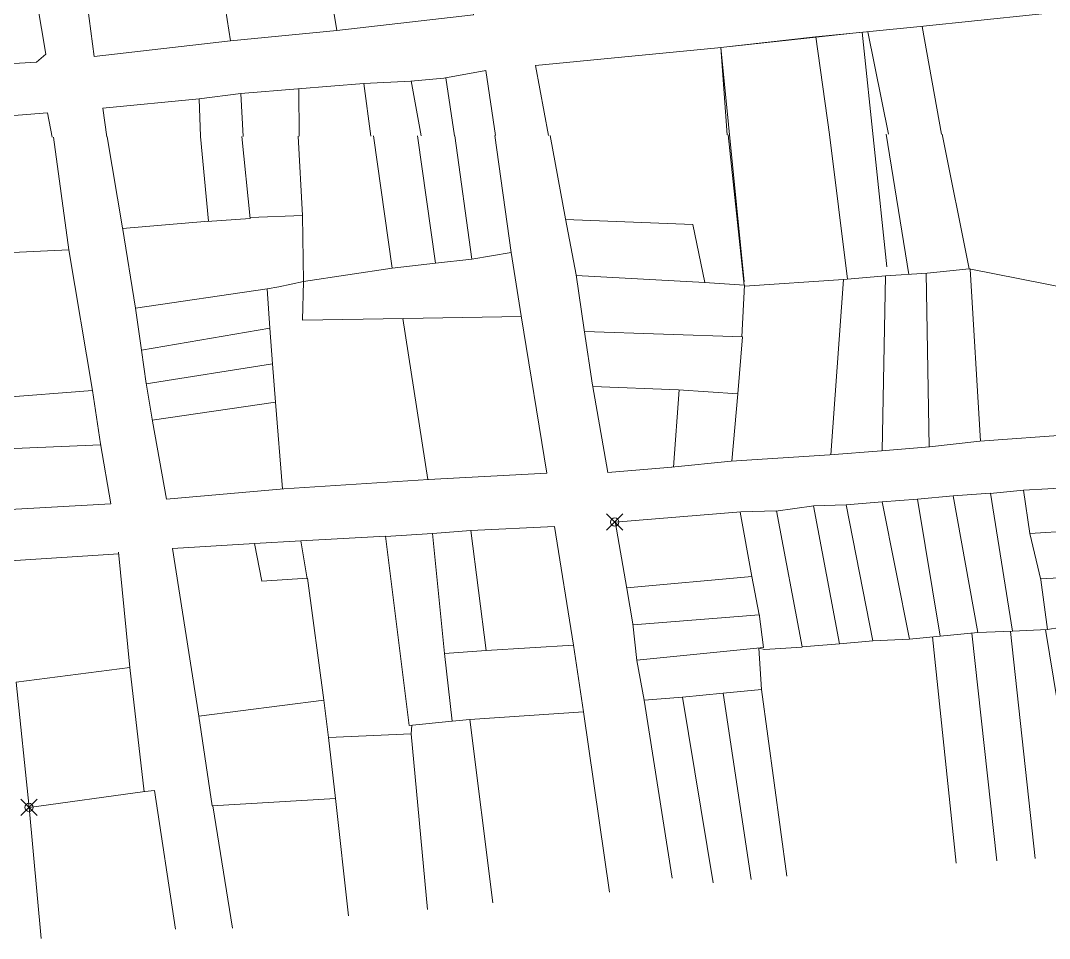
# Model space of a CAD drawing. Header units: millimetres. Extents: x 605783 to 623458, y 1302882 to 1324924.
# Drawn here: x 620231.3 to 620419, y 1321095.1 to 1321262.5 of the extents above; entities that cross this region are included whole.
import ezdxf

# ---------------------------------------------------------------- set-up
doc = ezdxf.new("R2010")
doc.units = ezdxf.units.MM
doc.header["$PDMODE"] = 35
doc.header["$PDSIZE"] = 1.5
doc.layers.add('2', color=7, linetype='Continuous')
doc.layers.add('CVL_CUADCON_LIN', color=8, linetype='Continuous')

msp = doc.modelspace()

# ---------------------------------------------------------------- linework, layer by layer
at = {"layer": '2', "color": 1, "lineweight": 5}
for p, q in [((620285.49128, 1321282.19946), (620289.04728, 1321260.73046)), ((620268.12328, 1321268.29446), (620269.63428, 1321258.82446)), ((620269.63428, 1321258.82446), (620289.04728, 1321260.73046)), ((620376.32628, 1321259.58846), (620386.26128, 1321260.54946)), ((620389.64028, 1321241.79546), (620385.87828, 1321260.51246)), ((620395.43728, 1321261.43546), (620386.26128, 1321260.54946)), ((620399.29928, 1321241.82746), (620395.75428, 1321261.46946)), ((620376.32628, 1321259.58846), (620358.49228, 1321257.57746)), ((620378.90428, 1321241.75946), (620376.41028, 1321259.59646)), ((620360.19928, 1321241.69646), (620359.06228, 1321257.64146)), ((620310.48828, 1321241.52846), (620308.92828, 1321252.12546)), ((620293.97128, 1321251.05746), (620281.90028, 1321250.08446)), ((620295.19928, 1321241.47746), (620293.92828, 1321251.05346)), ((620302.49828, 1321251.51746), (620293.97128, 1321251.05746)), ((620308.53128, 1321252.05546), (620302.49828, 1321251.51746)), ((620304.40228, 1321241.50846), (620302.59628, 1321251.52646)), ((620271.50428, 1321249.21246), (620263.90728, 1321248.27146)), ((620271.96628, 1321241.39946), (620271.50028, 1321249.21146)), ((620281.90028, 1321250.08446), (620271.50428, 1321249.21246)), ((620282.12728, 1321241.43346), (620282.11328, 1321250.10146)), ((620264.18228, 1321241.37246), (620263.88428, 1321248.26946)), ((620237.31828, 1321241.28648), (620240.16028, 1321220.72848)), ((620249.92928, 1321224.73948), (620247.12628, 1321241.31948)), ((620264.15728, 1321241.37748), (620265.59228, 1321225.93248)), ((620271.67828, 1321241.40248), (620273.22428, 1321226.42648)), ((620281.95028, 1321241.43748), (620282.78828, 1321226.99248)), ((620295.72328, 1321241.48448), (620299.13728, 1321217.34248)), ((620303.71128, 1321241.51048), (620307.01828, 1321218.26848)), ((620310.51428, 1321241.53348), (620313.66128, 1321219.04148)), ((620317.83828, 1321241.55848), (620320.82928, 1321220.21448)), ((620327.90428, 1321241.59248), (620330.71828, 1321226.36648)), ((620363.31128, 1321214.24848), (620360.40928, 1321241.70248)), ((620382.14828, 1321215.36248), (620378.86128, 1321241.76448)), ((620393.37228, 1321216.23048), (620389.22428, 1321241.79948)), ((620404.35728, 1321217.24948), (620399.43928, 1321241.83448)), ((620265.59228, 1321225.93248), (620249.94928, 1321224.61748)), ((620273.22428, 1321226.42648), (620265.38128, 1321225.91448)), ((620282.78828, 1321226.99248), (620273.20128, 1321226.64448)), ((620282.78828, 1321226.99248), (620282.94128, 1321214.94548)), ((620330.71828, 1321226.36648), (620332.67428, 1321216.17248)), ((620330.74428, 1321226.22948), (620353.93728, 1321225.35348)), ((620249.92028, 1321224.79848), (620249.92928, 1321224.73948)), ((620252.27728, 1321210.07548), (620249.92028, 1321224.79848)), ((620353.93728, 1321225.35348), (620356.14228, 1321214.74948)), ((620220.58928, 1321219.76848), (620240.16028, 1321220.72848)), ((620240.16028, 1321220.72848), (620244.44928, 1321195.07548)), ((620313.66128, 1321219.04148), (620320.82928, 1321220.21448)), ((620320.82928, 1321220.21448), (620322.66728, 1321208.70148)), ((620307.01828, 1321218.26848), (620313.66128, 1321219.04148)), ((620282.94128, 1321214.94548), (620299.13728, 1321217.34248)), ((620299.13728, 1321217.34248), (620307.01828, 1321218.26848)), ((620396.67328, 1321216.44748), (620404.35728, 1321217.24948)), ((620404.35728, 1321217.24948), (620428.08328, 1321212.58748)), ((620404.54028, 1321217.21348), (620406.42128, 1321185.78948)), ((620278.41328, 1321213.94048), (620282.94128, 1321214.94548)), ((620282.94128, 1321214.94548), (620282.75128, 1321207.88448)), ((620332.67428, 1321216.17248), (620334.12428, 1321206.13948)), ((620356.14228, 1321214.74948), (620332.69228, 1321216.04948)), ((620356.09828, 1321214.75148), (620363.35928, 1321214.24548)), ((620363.35228, 1321214.11048), (620381.41328, 1321215.30048)), ((620381.41328, 1321215.30048), (620379.10628, 1321183.31548)), ((620381.41328, 1321215.30048), (620389.09528, 1321215.94948)), ((620389.08528, 1321215.94848), (620388.46228, 1321184.02948)), ((620389.09528, 1321215.94948), (620396.67328, 1321216.44748)), ((620396.52528, 1321216.43748), (620397.03128, 1321184.79448)), ((620252.27728, 1321210.07548), (620276.30028, 1321213.61848)), ((620276.30028, 1321213.61848), (620278.41328, 1321213.94048)), ((620276.30028, 1321213.61848), (620276.78528, 1321206.45048)), ((620363.35928, 1321214.24548), (620362.88028, 1321204.85548)), ((620253.40028, 1321202.38448), (620252.27728, 1321210.07548)), ((620282.75128, 1321207.88448), (620301.20828, 1321208.21448)), ((620301.05428, 1321208.21148), (620305.59828, 1321178.81548)), ((620301.20828, 1321208.21448), (620322.69528, 1321208.53048)), ((620322.66728, 1321208.70148), (620327.33828, 1321179.96848)), ((620253.40028, 1321202.38448), (620276.78528, 1321206.45048)), ((620276.78528, 1321206.45048), (620277.31328, 1321199.93848)), ((620334.12428, 1321206.13948), (620335.67428, 1321196.05348)), ((620334.17228, 1321205.82448), (620363.03028, 1321204.85048)), ((620363.03028, 1321204.85048), (620362.14728, 1321194.44548)), ((620254.24828, 1321196.32548), (620253.40028, 1321202.38448)), ((620254.25628, 1321196.27648), (620277.31328, 1321199.93848)), ((620277.31328, 1321199.93848), (620277.83428, 1321192.92648)), ((620255.37328, 1321189.44648), (620254.24028, 1321196.37548)), ((620335.66828, 1321196.09448), (620338.47328, 1321180.10448)), ((620224.36428, 1321193.51348), (620244.44928, 1321195.07548)), ((620244.44928, 1321195.07548), (620245.91628, 1321185.32148)), ((620335.72128, 1321195.79348), (620351.31528, 1321195.16448)), ((620351.48028, 1321195.15348), (620350.39528, 1321181.07348)), ((620351.31528, 1321195.16448), (620362.14728, 1321194.44548)), ((620362.14728, 1321194.44548), (620361.07128, 1321182.15548)), ((620255.34128, 1321189.64448), (620277.83428, 1321192.92648)), ((620277.83428, 1321192.92648), (620279.13828, 1321177.11948)), ((620257.93928, 1321175.22948), (620255.37328, 1321189.44648)), ((620406.29328, 1321185.78048), (620428.16928, 1321187.38548)), ((620225.35528, 1321184.29248), (620245.94628, 1321185.15248)), ((620245.91528, 1321185.32948), (620247.81228, 1321174.36648)), ((620388.34128, 1321184.01848), (620397.14628, 1321184.80448)), ((620397.09028, 1321184.79948), (620406.30828, 1321185.78248)), ((620360.92428, 1321182.14648), (620378.92728, 1321183.30148)), ((620378.92728, 1321183.30148), (620388.39228, 1321184.02248)), ((620338.47328, 1321180.10448), (620350.12628, 1321181.04548)), ((620350.09028, 1321181.04248), (620360.96828, 1321182.15148)), ((620327.33828, 1321179.96848), (620305.71928, 1321178.82348)), ((620279.36528, 1321177.13948), (620257.93928, 1321175.22948)), ((620305.72228, 1321178.82348), (620279.36528, 1321177.13948)), ((620428.20128, 1321177.67548), (620414.23528, 1321176.85948)), ((620394.95428, 1321175.21348), (620388.49428, 1321174.74948)), ((620401.42028, 1321175.82948), (620394.95428, 1321175.21348)), ((620394.95428, 1321175.21348), (620399.09328, 1321150.25348)), ((620408.23128, 1321176.29348), (620401.41628, 1321175.82948)), ((620401.41628, 1321175.82948), (620405.96228, 1321150.91448)), ((620414.23528, 1321176.85948), (620408.18128, 1321176.28848)), ((620408.23128, 1321176.29348), (620412.26628, 1321151.12648)), ((620414.23528, 1321176.85948), (620415.40028, 1321168.96648)), ((620247.81228, 1321174.36648), (620227.15828, 1321173.20648)), ((620376.03928, 1321174.02048), (620369.11028, 1321173.05348)), ((620381.93128, 1321174.18548), (620375.98428, 1321174.01848)), ((620375.98428, 1321174.01848), (620380.72928, 1321148.84748)), ((620388.49428, 1321174.74948), (620381.93128, 1321174.18548)), ((620381.93128, 1321174.18548), (620386.78328, 1321149.36748)), ((620388.49428, 1321174.74948), (620393.44528, 1321149.67648)), ((620362.70628, 1321172.89348), (620339.71228, 1321171.04748)), ((620362.59028, 1321172.88448), (620364.68328, 1321161.12648)), ((620369.22528, 1321173.06948), (620362.70628, 1321172.89348)), ((620369.22528, 1321173.06948), (620373.88628, 1321148.26248)), ((620313.45828, 1321169.52348), (620328.74428, 1321170.25848)), ((620328.74428, 1321170.25848), (620332.17828, 1321148.59248)), ((620339.76428, 1321171.14848), (620341.93928, 1321158.92148)), ((620415.40028, 1321168.96648), (620428.22828, 1321169.79848)), ((620282.48428, 1321167.64148), (620297.87128, 1321168.47948)), ((620297.87128, 1321168.42848), (620306.45228, 1321168.98548)), ((620297.87128, 1321168.47948), (620302.18428, 1321133.96348)), ((620306.45228, 1321168.98548), (620313.45828, 1321169.52348)), ((620306.45228, 1321168.98548), (620308.67028, 1321147.05148)), ((620313.45828, 1321169.52348), (620316.23428, 1321147.59548)), ((620415.40028, 1321168.96648), (620417.42228, 1321160.50148)), ((620259.02528, 1321166.25348), (620274.00528, 1321167.13748)), ((620263.84728, 1321135.65748), (620259.02528, 1321166.25348)), ((620274.00528, 1321167.13748), (620282.43328, 1321167.64148)), ((620274.00528, 1321167.13748), (620275.31428, 1321160.23948)), ((620282.48428, 1321167.64148), (620282.43328, 1321167.64148)), ((620283.59228, 1321160.69048), (620282.48428, 1321167.64148)), ((620228.46528, 1321163.93748), (620249.25328, 1321165.26848)), ((620249.22628, 1321165.55348), (620251.24928, 1321144.53448)), ((620275.31428, 1321160.23948), (620283.64128, 1321160.79248)), ((620283.64128, 1321160.79248), (620286.62528, 1321138.56248)), ((620341.91628, 1321159.04948), (620364.68328, 1321161.12648)), ((620364.68328, 1321161.12648), (620366.06328, 1321154.14448)), ((620417.38228, 1321160.66948), (620428.25728, 1321161.31548)), ((620417.42228, 1321160.50148), (620418.62228, 1321151.43948)), ((620341.93928, 1321158.92148), (620343.02228, 1321152.50248)), ((620366.06328, 1321154.14448), (620343.04328, 1321152.30848)), ((620366.03228, 1321154.30148), (620366.84728, 1321148.13748)), ((620418.62228, 1321151.43948), (620428.28528, 1321153.08448)), ((620343.02228, 1321152.50248), (620343.74528, 1321145.78448)), ((620399.09328, 1321150.25348), (620405.96228, 1321150.91448)), ((620404.85728, 1321150.80848), (620409.41628, 1321109.25848)), ((620405.96228, 1321150.91448), (620412.26628, 1321151.12648)), ((620411.90428, 1321151.11448), (620416.38128, 1321109.65648)), ((620412.26628, 1321151.12648), (620418.62228, 1321151.43948)), ((620418.25828, 1321151.42148), (620420.47728, 1321138.14948)), ((620380.72928, 1321148.84748), (620386.78328, 1321149.36748)), ((620386.78328, 1321149.36748), (620393.44528, 1321149.67648)), ((620393.44528, 1321149.67648), (620399.09328, 1321150.25348)), ((620397.65828, 1321150.10648), (620401.97828, 1321108.79248)), ((620308.67028, 1321147.05148), (620316.23428, 1321147.59548)), ((620308.67028, 1321147.05148), (620310.05128, 1321134.71448)), ((620316.23428, 1321147.59548), (620332.17828, 1321148.59248)), ((620332.17828, 1321148.59248), (620334.01428, 1321136.41348)), ((620366.84728, 1321148.13748), (620343.73928, 1321145.84048)), ((620365.99228, 1321148.05248), (620366.99528, 1321147.77948)), ((620365.99228, 1321148.05248), (620366.49128, 1321140.52048)), ((620366.99528, 1321147.77948), (620373.81028, 1321148.23748)), ((620373.81028, 1321148.23748), (620373.96328, 1321148.28648)), ((620373.88628, 1321148.26248), (620380.72928, 1321148.84748)), ((620343.74528, 1321145.78448), (620345.07128, 1321138.54948)), ((620230.52528, 1321141.85048), (620251.24928, 1321144.53448)), ((620251.24928, 1321144.53448), (620253.89728, 1321121.86148)), ((620230.52528, 1321141.85048), (620232.88128, 1321118.99648)), ((620352.04128, 1321139.10748), (620359.47028, 1321139.86148)), ((620359.47028, 1321139.86148), (620366.49128, 1321140.52048)), ((620359.47028, 1321139.86148), (620364.60628, 1321105.84348)), ((620366.49128, 1321140.52048), (620371.06828, 1321106.45948)), ((620286.62528, 1321138.56248), (620263.84728, 1321135.65748)), ((620286.62528, 1321138.56248), (620287.47628, 1321131.76048)), ((620345.07128, 1321138.54948), (620352.04128, 1321139.10748)), ((620345.07128, 1321138.54948), (620350.17828, 1321106.10648)), ((620352.04128, 1321139.10748), (620357.68728, 1321105.23348)), ((620313.29928, 1321135.00648), (620334.01428, 1321136.41348)), ((620334.01428, 1321136.41348), (620338.76428, 1321103.52848)), ((620266.29728, 1321119.26648), (620263.84728, 1321135.65748)), ((620302.18428, 1321133.96348), (620310.05128, 1321134.71448)), ((620302.68428, 1321134.01148), (620302.56128, 1321132.39148)), ((620310.05128, 1321134.71448), (620313.29928, 1321135.00648)), ((620313.29928, 1321135.00648), (620317.44728, 1321101.55548)), ((620287.47628, 1321131.76048), (620302.56128, 1321132.39148)), ((620302.56128, 1321132.39148), (620305.57128, 1321100.35148)), ((620287.47628, 1321131.76048), (620288.79128, 1321120.64348)), ((620232.88128, 1321118.99648), (620254.01428, 1321121.87748)), ((620254.01428, 1321121.87748), (620255.74528, 1321122.10548)), ((620255.74528, 1321122.10548), (620259.59528, 1321096.78948)), ((620232.88128, 1321118.99648), (620235.12128, 1321095.08948)), ((620288.79128, 1321120.64348), (620266.29728, 1321119.26648)), ((620269.99428, 1321096.94248), (620266.39928, 1321119.26748)), ((620288.79128, 1321120.64348), (620291.15428, 1321099.21948))]:
    msp.add_line(p, q, dxfattribs=at)
for points in [[(620289.04728, 1321260.73046), (620313.92228, 1321263.61546), (620310.46728, 1321286.76646)], [(620214.57428, 1321253.81046), (620234.26528, 1321254.96246), (620235.95028, 1321256.38646), (620231.29528, 1321283.82646)], [(620243.55928, 1321265.21546), (620244.75728, 1321255.98946), (620269.63428, 1321258.82446)], [(620429.26028, 1321241.93448), (620426.95728, 1321264.77446), (620395.43728, 1321261.43546)], [(620358.49228, 1321257.57746), (620325.23928, 1321254.33846), (620327.62528, 1321241.58646)], [(620317.96728, 1321241.55446), (620316.16728, 1321253.40446), (620308.53128, 1321252.05546)], [(620263.90728, 1321248.27146), (620246.36828, 1321246.57346), (620247.05828, 1321241.31546)], [(620237.08028, 1321241.28146), (620236.27728, 1321245.71046), (620178.06628, 1321241.08346)]]:
    msp.add_lwpolyline(points, dxfattribs=at)
for p in [(620339.71228, 1321171.04748), (620232.88128, 1321118.99648)]:
    msp.add_point(p, dxfattribs=at)
at = {"layer": 'CVL_CUADCON_LIN', "color": 1, "lineweight": 5, "ltscale": 0.5, "flags": 128}
for points in [[(620359.06226, 1321257.64173), (620384.81512, 1321260.3986)], [(620359.06226, 1321257.64173), (620363.29933, 1321214.851)]]:
    msp.add_lwpolyline(points, dxfattribs=at)
msp.add_lwpolyline([(620384.81512, 1321260.3986), (620389.32079, 1321217.63531)], close=True, dxfattribs=at)

doc.saveas('drawing.dxf')
